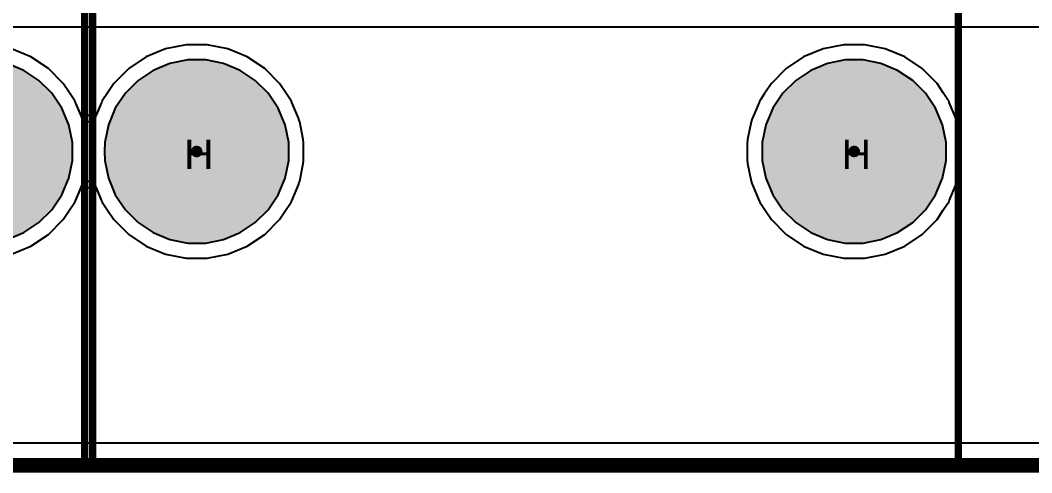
# Model space of a CAD drawing. Header units: inches. Extents: x -11 to 5379, y 0 to 5429.
# Drawn here: x 53.26 to 70.84, y -0.13 to 7.74 of the extents above; entities that cross this region are included whole.
import ezdxf

# ---------------------------------------------------------------- set-up
doc = ezdxf.new("R2010")
doc.units = ezdxf.units.IN
for name, color, linetype in [('Board Outline', 216, 'Continuous'), ('Bottom Layer', 5, 'Continuous'), ('Bottom Solder', 6, 'Continuous'), ('Drill Drawing', 1, 'Continuous'), ('GND', 16, 'Continuous'), ('Multi-Layer', 9, 'Continuous'), ('Pad Holes', 156, 'Continuous'), ('PWR', 76, 'Continuous'), ('Top Layer', 1, 'Continuous'), ('Top Overlay', 2, 'Continuous'), ('Top Solder', 216, 'Continuous')]:
    doc.layers.add(name, color=color, linetype=linetype)
doc.styles.add('Arial', font='', dxfattribs={"height": 0.2})
doc.styles.get('Arial').set_extended_font_data('Arial')

# ---------------------------------------------------------------- blocks, each defined once
blk = doc.blocks.new('X10ADIWK1DY1006_123')
at = {"layer": 'Pad Holes'}
h = blk.add_hatch(color=7, dxfattribs=at)
edge = h.paths.add_edge_path()
edge.add_arc((5.715, -2.92), 1.6, 0, 360)
at = {"layer": 'Multi-Layer'}
for p, q in [((6.47, -1.51), (6.18, -1.39)), ((6.732, -1.684), (6.47, -1.51)), ((6.955, -1.905), (6.732, -1.684)), ((7.13, -2.166), (6.955, -1.905)), ((7.251, -2.455), (7.13, -2.166)), ((7.314, -2.763), (7.251, -2.455)), ((7.315, -2.92), (7.314, -2.763)), ((7.314, -3.077), (7.315, -2.92)), ((7.315, -2.92), (7.315, -2.92)), ((7.251, -3.385), (7.314, -3.077)), ((7.13, -3.674), (7.251, -3.385)), ((6.955, -3.935), (7.13, -3.674)), ((6.732, -4.156), (6.955, -3.935)), ((6.47, -4.33), (6.732, -4.156)), ((6.18, -4.45), (6.47, -4.33))]:
    blk.add_line(p, q, dxfattribs=at)
at = {"layer": 'Top Overlay'}
for points in [[(7.525, -8.38, 0.127, 0.127, 0), (7.525, 3.64, 0.127, 0.127, 0)], [(-7.525, -8.38, 0.127, 0.127, 0), (7.525, -8.38, 0.127, 0.127, 0)]]:
    blk.add_lwpolyline(points, format="xyseb", dxfattribs=at)
blk.add_lwpolyline([(7.493, -8.38, 0.0635, 0.0635, 1), (7.557, -8.38, 0.0635, 0.0635, 1)], format="xyseb", close=True, dxfattribs=at)
blk.add_lwpolyline([(7.493, -8.38, 0.0635, 0.0635, 1), (7.557, -8.38, 0.0635, 0.0635, 1)], format="xyseb", close=True, dxfattribs=at)
blk = doc.blocks.new('X10ADIWK1DY1006_124')
at = {"layer": 'Bottom Solder'}
h = blk.add_hatch(color=6, dxfattribs=at)
edge = h.paths.add_edge_path()
edge.add_arc((-5.715, -2.92), 0.102, 0, 360)
h = blk.add_hatch(color=6, dxfattribs=at)
edge = h.paths.add_edge_path()
edge.add_arc((5.715, -2.92), 0.102, 0, 360)
at = {"layer": 'Pad Holes'}
h = blk.add_hatch(color=7, dxfattribs=at)
edge = h.paths.add_edge_path()
edge.add_arc((-5.715, -2.92), 1.6, 0, 360)
h = blk.add_hatch(color=7, dxfattribs=at)
edge = h.paths.add_edge_path()
edge.add_arc((5.715, -2.92), 1.6, 0, 360)
at = {"layer": 'Top Solder'}
h = blk.add_hatch(color=216, dxfattribs=at)
edge = h.paths.add_edge_path()
edge.add_arc((-5.715, -2.92), 0.102, 0, 360)
h = blk.add_hatch(color=216, dxfattribs=at)
edge = h.paths.add_edge_path()
edge.add_arc((5.715, -2.92), 0.102, 0, 360)
at = {"layer": 'Multi-Layer'}
for p, q in [((-6.18, -1.39), (-6.47, -1.51)), ((-5.872, -1.329), (-6.18, -1.39)), ((-5.558, -1.329), (-5.872, -1.329)), ((-5.25, -1.39), (-5.558, -1.329)), ((-4.96, -1.51), (-5.25, -1.39)), ((5.25, -1.39), (4.96, -1.51)), ((5.558, -1.329), (5.25, -1.39)), ((5.872, -1.329), (5.558, -1.329)), ((6.18, -1.39), (5.872, -1.329)), ((6.47, -1.51), (6.18, -1.39)), ((-6.47, -1.51), (-6.732, -1.684)), ((-4.698, -1.684), (-4.96, -1.51)), ((4.96, -1.51), (4.698, -1.684)), ((6.732, -1.684), (6.47, -1.51)), ((-6.732, -1.684), (-6.955, -1.905)), ((-4.475, -1.905), (-4.698, -1.684)), ((4.698, -1.684), (4.475, -1.905)), ((6.955, -1.905), (6.732, -1.684)), ((-6.955, -1.905), (-7.13, -2.166)), ((-4.3, -2.166), (-4.475, -1.905)), ((4.475, -1.905), (4.3, -2.166)), ((7.13, -2.166), (6.955, -1.905)), ((-7.13, -2.166), (-7.251, -2.455)), ((-4.179, -2.455), (-4.3, -2.166)), ((4.3, -2.166), (4.179, -2.455)), ((7.251, -2.455), (7.13, -2.166)), ((-7.251, -2.455), (-7.314, -2.763)), ((-4.116, -2.763), (-4.179, -2.455)), ((4.179, -2.455), (4.116, -2.763)), ((7.314, -2.763), (7.251, -2.455)), ((-7.314, -2.763), (-7.315, -2.92)), ((-4.115, -2.92), (-4.116, -2.763)), ((4.116, -2.763), (4.115, -2.92)), ((7.315, -2.92), (7.314, -2.763)), ((-7.315, -2.92), (-7.314, -3.077)), ((-4.116, -3.077), (-4.115, -2.92)), ((-4.115, -2.92), (-4.115, -2.92)), ((4.115, -2.92), (4.116, -3.077)), ((7.314, -3.077), (7.315, -2.92)), ((7.315, -2.92), (7.315, -2.92)), ((-7.314, -3.077), (-7.251, -3.385)), ((-4.179, -3.385), (-4.116, -3.077)), ((4.116, -3.077), (4.179, -3.385)), ((7.251, -3.385), (7.314, -3.077)), ((-7.251, -3.385), (-7.13, -3.674)), ((-4.3, -3.674), (-4.179, -3.385)), ((4.179, -3.385), (4.3, -3.674)), ((7.13, -3.674), (7.251, -3.385)), ((-7.13, -3.674), (-6.954, -3.935)), ((-4.475, -3.935), (-4.3, -3.674)), ((4.3, -3.674), (4.476, -3.935)), ((6.955, -3.935), (7.13, -3.674)), ((-6.954, -3.935), (-6.732, -4.156)), ((-4.698, -4.156), (-4.475, -3.935)), ((4.476, -3.935), (4.698, -4.156)), ((6.732, -4.156), (6.955, -3.935)), ((-6.732, -4.156), (-6.47, -4.33)), ((-4.96, -4.33), (-4.698, -4.156)), ((4.698, -4.156), (4.96, -4.33)), ((6.47, -4.33), (6.732, -4.156)), ((-6.47, -4.33), (-6.18, -4.45)), ((-5.25, -4.45), (-4.96, -4.33)), ((4.96, -4.33), (5.25, -4.45)), ((6.18, -4.45), (6.47, -4.33)), ((-6.18, -4.45), (-5.872, -4.511)), ((-5.872, -4.511), (-5.558, -4.511)), ((-5.558, -4.511), (-5.25, -4.45)), ((5.25, -4.45), (5.558, -4.511)), ((5.558, -4.511), (5.872, -4.511)), ((5.872, -4.511), (6.18, -4.45))]:
    blk.add_line(p, q, dxfattribs=at)
at = {"layer": 'Top Overlay'}
for points in [[(-7.525, -8.38, 0.127, 0.127, 0), (-7.525, 3.64, 0.127, 0.127, 0)], [(7.525, -8.38, 0.127, 0.127, 0), (7.525, 3.64, 0.127, 0.127, 0)], [(-7.525, -8.38, 0.127, 0.127, 0), (7.525, -8.38, 0.127, 0.127, 0)]]:
    blk.add_lwpolyline(points, format="xyseb", dxfattribs=at)
for points in [[(-7.557, -8.38, 0.0635, 0.0635, 1), (-7.493, -8.38, 0.0635, 0.0635, 1)], [(-7.557, -8.38, 0.0635, 0.0635, 1), (-7.493, -8.38, 0.0635, 0.0635, 1)], [(7.493, -8.38, 0.0635, 0.0635, 1), (7.557, -8.38, 0.0635, 0.0635, 1)], [(7.493, -8.38, 0.0635, 0.0635, 1), (7.557, -8.38, 0.0635, 0.0635, 1)]]:
    blk.add_lwpolyline(points, format="xyseb", close=True, dxfattribs=at)

msp = doc.modelspace()

# ---------------------------------------------------------------- linework, layer by layer
at = {"layer": 'Board Outline'}
msp.add_lwpolyline([(0, 0, 0.254, 0.254, 0), (344, 0, 0.254, 0.254, 0)], format="xyseb", dxfattribs=at)
at = {"layer": 'Bottom Layer'}
for p, q in [((53.445, 7.098), (53.107, 7.238)), ((55.785, 7.238), (55.447, 7.098)), ((56.143, 7.309), (55.785, 7.238)), ((56.508, 7.309), (56.143, 7.309)), ((56.866, 7.238), (56.508, 7.309)), ((57.204, 7.098), (56.866, 7.238)), ((67.215, 7.238), (66.877, 7.098)), ((67.573, 7.309), (67.215, 7.238)), ((67.938, 7.309), (67.573, 7.309)), ((68.296, 7.238), (67.938, 7.309)), ((68.634, 7.098), (68.296, 7.238)), ((53.748, 6.895), (53.445, 7.098)), ((55.447, 7.098), (55.144, 6.895)), ((57.508, 6.895), (57.204, 7.098)), ((66.877, 7.098), (66.574, 6.895)), ((68.938, 6.895), (68.634, 7.098)), ((54.007, 6.637), (53.748, 6.895)), ((55.144, 6.895), (54.886, 6.637)), ((57.766, 6.637), (57.508, 6.895)), ((66.574, 6.895), (66.316, 6.637)), ((69.196, 6.637), (68.938, 6.895)), ((54.116, 6.473), (54.007, 6.637)), ((54.886, 6.637), (54.769, 6.463)), ((57.875, 6.473), (57.766, 6.637)), ((66.316, 6.637), (66.199, 6.463)), ((69.305, 6.473), (69.196, 6.637)), ((54.196, 6.354), (54.116, 6.473)), ((54.197, 6.351), (54.196, 6.354)), ((54.209, 6.333), (54.197, 6.351)), ((54.218, 6.313), (54.209, 6.333)), ((54.683, 6.333), (54.674, 6.313)), ((54.695, 6.352), (54.683, 6.333)), ((54.696, 6.354), (54.695, 6.352)), ((54.769, 6.463), (54.696, 6.354)), ((57.955, 6.354), (57.875, 6.473)), ((57.956, 6.351), (57.955, 6.354)), ((57.969, 6.333), (57.956, 6.351)), ((57.977, 6.313), (57.969, 6.333)), ((66.113, 6.333), (66.104, 6.313)), ((66.125, 6.352), (66.113, 6.333)), ((66.126, 6.354), (66.125, 6.352)), ((66.199, 6.463), (66.126, 6.354)), ((69.385, 6.354), (69.305, 6.473)), ((69.386, 6.351), (69.385, 6.354)), ((69.399, 6.333), (69.386, 6.351)), ((69.407, 6.313), (69.399, 6.333)), ((54.22, 6.309), (54.218, 6.313)), ((54.342, 6.02), (54.22, 6.309)), ((54.672, 6.309), (54.551, 6.02)), ((54.674, 6.313), (54.672, 6.309)), ((57.979, 6.309), (57.977, 6.313)), ((58.101, 6.02), (57.979, 6.309)), ((66.102, 6.309), (65.981, 6.02)), ((66.104, 6.313), (66.102, 6.309)), ((69.409, 6.309), (69.407, 6.313)), ((69.531, 6.02), (69.409, 6.309)), ((54.344, 6.008), (54.342, 6.02)), ((54.349, 5.996), (54.344, 6.008)), ((54.352, 5.983), (54.349, 5.996)), ((54.357, 5.971), (54.352, 5.983)), ((54.54, 5.982), (54.536, 5.971)), ((54.543, 5.996), (54.54, 5.982)), ((54.548, 6.009), (54.543, 5.996)), ((54.551, 6.02), (54.548, 6.009)), ((58.103, 6.008), (58.101, 6.02)), ((58.108, 5.996), (58.103, 6.008)), ((58.111, 5.983), (58.108, 5.996)), ((58.116, 5.971), (58.111, 5.983)), ((65.97, 5.982), (65.966, 5.971)), ((65.973, 5.996), (65.97, 5.982)), ((65.978, 6.009), (65.973, 5.996)), ((65.981, 6.02), (65.978, 6.009)), ((69.533, 6.008), (69.531, 6.02)), ((69.538, 5.996), (69.533, 6.008)), ((69.541, 5.983), (69.538, 5.996)), ((69.546, 5.971), (69.541, 5.983)), ((54.536, 5.971), (54.357, 5.971)), ((58.179, 5.664), (58.116, 5.971)), ((65.966, 5.971), (65.903, 5.664)), ((69.609, 5.664), (69.546, 5.971)), ((58.179, 5.643), (58.179, 5.664)), ((58.18, 5.637), (58.179, 5.643)), ((58.18, 5.633), (58.18, 5.637)), ((58.184, 5.613), (58.18, 5.633)), ((65.902, 5.633), (65.898, 5.613)), ((65.903, 5.643), (65.902, 5.637)), ((65.902, 5.637), (65.902, 5.633)), ((65.903, 5.664), (65.903, 5.643)), ((69.609, 5.643), (69.609, 5.664)), ((69.61, 5.637), (69.609, 5.643)), ((69.61, 5.633), (69.61, 5.637)), ((69.614, 5.613), (69.61, 5.633)), ((58.185, 5.456), (58.184, 5.613)), ((58.184, 5.296), (58.185, 5.453)), ((58.185, 5.455), (58.185, 5.456)), ((58.185, 5.456), (58.185, 5.456)), ((58.185, 5.454), (58.185, 5.455)), ((58.185, 5.453), (58.185, 5.454)), ((65.898, 5.613), (65.897, 5.456)), ((65.897, 5.456), (65.897, 5.455)), ((65.897, 5.455), (65.897, 5.453)), ((65.897, 5.453), (65.898, 5.296)), ((69.615, 5.456), (69.614, 5.613)), ((69.614, 5.296), (69.615, 5.453)), ((69.615, 5.455), (69.615, 5.456)), ((69.615, 5.456), (69.615, 5.456)), ((69.615, 5.454), (69.615, 5.455)), ((69.615, 5.453), (69.615, 5.454)), ((58.18, 5.276), (58.184, 5.296)), ((58.18, 5.272), (58.18, 5.276)), ((65.898, 5.296), (65.902, 5.277)), ((65.902, 5.277), (65.902, 5.272)), ((69.61, 5.276), (69.614, 5.296)), ((69.61, 5.272), (69.61, 5.276)), ((58.116, 4.938), (58.179, 5.246)), ((58.179, 5.267), (58.18, 5.272)), ((58.179, 5.246), (58.179, 5.267)), ((65.902, 5.272), (65.903, 5.267)), ((65.903, 5.267), (65.903, 5.246)), ((65.903, 5.246), (65.966, 4.938)), ((69.546, 4.938), (69.609, 5.246)), ((69.609, 5.267), (69.61, 5.272)), ((69.609, 5.246), (69.609, 5.267)), ((54.349, 4.914), (54.352, 4.927)), ((54.352, 4.927), (54.357, 4.938)), ((54.357, 4.938), (54.536, 4.938)), ((54.536, 4.938), (54.54, 4.927)), ((54.54, 4.927), (54.543, 4.914)), ((58.108, 4.914), (58.111, 4.927)), ((58.111, 4.927), (58.116, 4.938)), ((65.966, 4.938), (65.97, 4.927)), ((65.97, 4.927), (65.973, 4.914)), ((69.538, 4.914), (69.541, 4.927)), ((69.541, 4.927), (69.546, 4.938)), ((54.22, 4.6), (54.342, 4.89)), ((54.342, 4.89), (54.344, 4.901)), ((54.344, 4.901), (54.349, 4.914)), ((54.543, 4.914), (54.548, 4.901)), ((54.548, 4.901), (54.551, 4.89)), ((54.551, 4.89), (54.672, 4.6)), ((57.979, 4.6), (58.101, 4.89)), ((58.101, 4.89), (58.103, 4.901)), ((58.103, 4.901), (58.108, 4.914)), ((65.973, 4.914), (65.978, 4.901)), ((65.978, 4.901), (65.981, 4.89)), ((65.981, 4.89), (66.102, 4.6)), ((69.409, 4.6), (69.531, 4.89)), ((69.531, 4.89), (69.533, 4.901)), ((69.533, 4.901), (69.538, 4.914)), ((54.197, 4.558), (54.209, 4.577)), ((54.209, 4.577), (54.218, 4.597)), ((54.218, 4.597), (54.22, 4.6)), ((54.672, 4.6), (54.674, 4.597)), ((54.674, 4.597), (54.683, 4.577)), ((54.683, 4.577), (54.695, 4.558)), ((57.957, 4.558), (57.969, 4.577)), ((57.969, 4.577), (57.977, 4.597)), ((57.977, 4.597), (57.979, 4.6)), ((66.102, 4.6), (66.104, 4.597)), ((66.104, 4.597), (66.113, 4.577)), ((66.113, 4.577), (66.125, 4.558)), ((69.387, 4.558), (69.399, 4.577)), ((69.399, 4.577), (69.407, 4.597)), ((69.407, 4.597), (69.409, 4.6)), ((54.007, 4.273), (54.11, 4.427)), ((54.11, 4.427), (54.196, 4.556)), ((54.196, 4.556), (54.197, 4.558)), ((54.695, 4.558), (54.696, 4.556)), ((54.696, 4.556), (54.777, 4.436)), ((54.777, 4.436), (54.886, 4.273)), ((57.766, 4.273), (57.869, 4.427)), ((57.869, 4.427), (57.955, 4.556)), ((57.955, 4.556), (57.957, 4.558)), ((66.125, 4.558), (66.126, 4.556)), ((66.126, 4.556), (66.207, 4.436)), ((66.207, 4.436), (66.316, 4.273)), ((69.196, 4.273), (69.299, 4.427)), ((69.299, 4.427), (69.385, 4.556)), ((69.385, 4.556), (69.387, 4.558)), ((53.748, 4.015), (54.007, 4.273)), ((54.886, 4.273), (55.144, 4.015)), ((57.508, 4.015), (57.766, 4.273)), ((66.316, 4.273), (66.574, 4.015)), ((68.938, 4.015), (69.196, 4.273)), ((53.445, 3.812), (53.748, 4.015)), ((55.144, 4.015), (55.447, 3.812)), ((57.204, 3.812), (57.508, 4.015)), ((66.574, 4.015), (66.877, 3.812)), ((68.634, 3.812), (68.938, 4.015)), ((53.107, 3.672), (53.445, 3.812)), ((55.447, 3.812), (55.785, 3.672)), ((56.866, 3.672), (57.204, 3.812)), ((66.877, 3.812), (67.215, 3.672)), ((68.296, 3.672), (68.634, 3.812)), ((55.785, 3.672), (56.143, 3.601)), ((56.143, 3.601), (56.508, 3.601)), ((56.508, 3.601), (56.866, 3.672)), ((67.215, 3.672), (67.573, 3.601)), ((67.573, 3.601), (67.938, 3.601)), ((67.938, 3.601), (68.296, 3.672)), ((185.233, 0.388), (9.671, 0.388))]:
    msp.add_line(p, q, dxfattribs=at)
at = {"layer": 'GND'}
for p, q in [((10.349, 7.62), (173.939, 7.62)), ((53.445, 7.098), (53.107, 7.238)), ((55.785, 7.238), (55.447, 7.098)), ((56.143, 7.309), (55.785, 7.238)), ((56.508, 7.309), (56.143, 7.309)), ((56.866, 7.238), (56.508, 7.309)), ((57.204, 7.098), (56.866, 7.238)), ((67.215, 7.238), (66.877, 7.098)), ((67.573, 7.309), (67.215, 7.238)), ((67.938, 7.309), (67.573, 7.309)), ((68.296, 7.238), (67.938, 7.309)), ((68.634, 7.098), (68.296, 7.238)), ((53.748, 6.895), (53.445, 7.098)), ((55.447, 7.098), (55.144, 6.895)), ((57.508, 6.895), (57.204, 7.098)), ((66.877, 7.098), (66.574, 6.895)), ((68.938, 6.895), (68.634, 7.098)), ((54.007, 6.637), (53.748, 6.895)), ((55.144, 6.895), (54.886, 6.637)), ((57.766, 6.637), (57.508, 6.895)), ((66.574, 6.895), (66.316, 6.637)), ((69.196, 6.637), (68.938, 6.895)), ((54.116, 6.473), (54.007, 6.637)), ((54.886, 6.637), (54.769, 6.463)), ((57.875, 6.473), (57.766, 6.637)), ((66.316, 6.637), (66.199, 6.463)), ((69.305, 6.473), (69.196, 6.637)), ((54.196, 6.354), (54.116, 6.473)), ((54.197, 6.351), (54.196, 6.354)), ((54.209, 6.333), (54.197, 6.351)), ((54.218, 6.313), (54.209, 6.333)), ((54.683, 6.333), (54.674, 6.313)), ((54.695, 6.352), (54.683, 6.333)), ((54.696, 6.354), (54.695, 6.352)), ((54.769, 6.463), (54.696, 6.354)), ((57.955, 6.354), (57.875, 6.473)), ((57.956, 6.351), (57.955, 6.354)), ((57.969, 6.333), (57.956, 6.351)), ((57.977, 6.313), (57.969, 6.333)), ((66.113, 6.333), (66.104, 6.313)), ((66.125, 6.352), (66.113, 6.333)), ((66.126, 6.354), (66.125, 6.352)), ((66.199, 6.463), (66.126, 6.354)), ((69.385, 6.354), (69.305, 6.473)), ((69.386, 6.351), (69.385, 6.354)), ((69.399, 6.333), (69.386, 6.351)), ((69.407, 6.313), (69.399, 6.333)), ((54.22, 6.309), (54.218, 6.313)), ((54.31, 6.096), (54.22, 6.309)), ((54.672, 6.309), (54.583, 6.096)), ((54.674, 6.313), (54.672, 6.309)), ((57.979, 6.309), (57.977, 6.313)), ((58.101, 6.02), (57.979, 6.309)), ((66.102, 6.309), (65.981, 6.02)), ((66.104, 6.313), (66.102, 6.309)), ((69.409, 6.309), (69.407, 6.313)), ((69.531, 6.02), (69.409, 6.309)), ((54.352, 6.08), (54.31, 6.096)), ((54.54, 6.08), (54.352, 6.08)), ((54.583, 6.096), (54.54, 6.08)), ((58.103, 6.008), (58.101, 6.02)), ((58.108, 5.996), (58.103, 6.008)), ((58.111, 5.983), (58.108, 5.996)), ((58.116, 5.971), (58.111, 5.983)), ((65.97, 5.982), (65.966, 5.971)), ((65.973, 5.996), (65.97, 5.982)), ((65.978, 6.009), (65.973, 5.996)), ((65.981, 6.02), (65.978, 6.009)), ((69.533, 6.008), (69.531, 6.02)), ((69.538, 5.996), (69.533, 6.008)), ((69.541, 5.983), (69.538, 5.996)), ((69.546, 5.971), (69.541, 5.983)), ((58.179, 5.664), (58.116, 5.971)), ((65.966, 5.971), (65.903, 5.664)), ((69.609, 5.664), (69.546, 5.971)), ((58.179, 5.643), (58.179, 5.664)), ((58.18, 5.637), (58.179, 5.643)), ((58.18, 5.633), (58.18, 5.637)), ((58.184, 5.613), (58.18, 5.633)), ((65.902, 5.633), (65.898, 5.613)), ((65.903, 5.643), (65.902, 5.637)), ((65.902, 5.637), (65.902, 5.633)), ((65.903, 5.664), (65.903, 5.643)), ((69.609, 5.643), (69.609, 5.664)), ((69.61, 5.637), (69.609, 5.643)), ((69.61, 5.633), (69.61, 5.637)), ((69.614, 5.613), (69.61, 5.633)), ((58.185, 5.456), (58.184, 5.613)), ((58.184, 5.296), (58.185, 5.453)), ((58.185, 5.455), (58.185, 5.456)), ((58.185, 5.456), (58.185, 5.456)), ((58.185, 5.454), (58.185, 5.455)), ((58.185, 5.453), (58.185, 5.454)), ((65.898, 5.613), (65.897, 5.456)), ((65.897, 5.456), (65.897, 5.455)), ((65.897, 5.455), (65.897, 5.453)), ((65.897, 5.453), (65.898, 5.296)), ((69.615, 5.456), (69.614, 5.613)), ((69.614, 5.296), (69.615, 5.453)), ((69.615, 5.455), (69.615, 5.456)), ((69.615, 5.456), (69.615, 5.456)), ((69.615, 5.454), (69.615, 5.455)), ((69.615, 5.453), (69.615, 5.454)), ((58.18, 5.276), (58.184, 5.296)), ((58.18, 5.272), (58.18, 5.276)), ((65.898, 5.296), (65.902, 5.277)), ((65.902, 5.277), (65.902, 5.272)), ((69.61, 5.276), (69.614, 5.296)), ((69.61, 5.272), (69.61, 5.276)), ((58.116, 4.938), (58.179, 5.246)), ((58.179, 5.267), (58.18, 5.272)), ((58.179, 5.246), (58.179, 5.267)), ((65.902, 5.272), (65.903, 5.267)), ((65.903, 5.267), (65.903, 5.246)), ((65.903, 5.246), (65.966, 4.938)), ((69.546, 4.938), (69.609, 5.246)), ((69.609, 5.267), (69.61, 5.272)), ((69.609, 5.246), (69.609, 5.267)), ((58.108, 4.914), (58.111, 4.927)), ((58.111, 4.927), (58.116, 4.938)), ((65.966, 4.938), (65.97, 4.927)), ((65.97, 4.927), (65.973, 4.914)), ((69.538, 4.914), (69.541, 4.927)), ((69.541, 4.927), (69.546, 4.938)), ((54.22, 4.6), (54.31, 4.814)), ((54.31, 4.814), (54.352, 4.829)), ((54.352, 4.829), (54.54, 4.829)), ((54.54, 4.829), (54.583, 4.814)), ((54.583, 4.814), (54.672, 4.6)), ((57.979, 4.6), (58.101, 4.89)), ((58.101, 4.89), (58.103, 4.901)), ((58.103, 4.901), (58.108, 4.914)), ((65.973, 4.914), (65.978, 4.901)), ((65.978, 4.901), (65.981, 4.89)), ((65.981, 4.89), (66.102, 4.6)), ((69.409, 4.6), (69.531, 4.89)), ((69.531, 4.89), (69.533, 4.901)), ((69.533, 4.901), (69.538, 4.914)), ((54.197, 4.558), (54.209, 4.577)), ((54.209, 4.577), (54.218, 4.597)), ((54.218, 4.597), (54.22, 4.6)), ((54.672, 4.6), (54.674, 4.597)), ((54.674, 4.597), (54.683, 4.577)), ((54.683, 4.577), (54.695, 4.558)), ((57.957, 4.558), (57.969, 4.577)), ((57.969, 4.577), (57.977, 4.597)), ((57.977, 4.597), (57.979, 4.6)), ((66.102, 4.6), (66.104, 4.597)), ((66.104, 4.597), (66.113, 4.577)), ((66.113, 4.577), (66.125, 4.558)), ((69.387, 4.558), (69.399, 4.577)), ((69.399, 4.577), (69.407, 4.597)), ((69.407, 4.597), (69.409, 4.6)), ((54.007, 4.273), (54.11, 4.427)), ((54.11, 4.427), (54.196, 4.556)), ((54.196, 4.556), (54.197, 4.558)), ((54.695, 4.558), (54.696, 4.556)), ((54.696, 4.556), (54.777, 4.436)), ((54.777, 4.436), (54.886, 4.273)), ((57.766, 4.273), (57.869, 4.427)), ((57.869, 4.427), (57.955, 4.556)), ((57.955, 4.556), (57.957, 4.558)), ((66.125, 4.558), (66.126, 4.556)), ((66.126, 4.556), (66.207, 4.436)), ((66.207, 4.436), (66.316, 4.273)), ((69.196, 4.273), (69.299, 4.427)), ((69.299, 4.427), (69.385, 4.556)), ((69.385, 4.556), (69.387, 4.558)), ((53.748, 4.015), (54.007, 4.273)), ((54.886, 4.273), (55.144, 4.015)), ((57.508, 4.015), (57.766, 4.273)), ((66.316, 4.273), (66.574, 4.015)), ((68.938, 4.015), (69.196, 4.273)), ((53.445, 3.812), (53.748, 4.015)), ((55.144, 4.015), (55.447, 3.812)), ((57.204, 3.812), (57.508, 4.015)), ((66.574, 4.015), (66.877, 3.812)), ((68.634, 3.812), (68.938, 4.015)), ((53.107, 3.672), (53.445, 3.812)), ((55.447, 3.812), (55.785, 3.672)), ((56.866, 3.672), (57.204, 3.812)), ((66.877, 3.812), (67.215, 3.672)), ((68.296, 3.672), (68.634, 3.812)), ((55.785, 3.672), (56.143, 3.601)), ((56.143, 3.601), (56.508, 3.601)), ((56.508, 3.601), (56.866, 3.672)), ((67.215, 3.672), (67.573, 3.601)), ((67.573, 3.601), (67.938, 3.601)), ((67.938, 3.601), (68.296, 3.672)), ((343.612, 0.388), (0.388, 0.388))]:
    msp.add_line(p, q, dxfattribs=at)
at = {"layer": 'PWR'}
for p, q in [((53.445, 7.098), (53.107, 7.238)), ((55.785, 7.238), (55.447, 7.098)), ((56.143, 7.309), (55.785, 7.238)), ((56.508, 7.309), (56.143, 7.309)), ((56.866, 7.238), (56.508, 7.309)), ((57.204, 7.098), (56.866, 7.238)), ((67.215, 7.238), (66.877, 7.098)), ((67.573, 7.309), (67.215, 7.238)), ((67.938, 7.309), (67.573, 7.309)), ((68.296, 7.238), (67.938, 7.309)), ((68.634, 7.098), (68.296, 7.238)), ((53.748, 6.895), (53.445, 7.098)), ((55.447, 7.098), (55.144, 6.895)), ((57.508, 6.895), (57.204, 7.098)), ((66.877, 7.098), (66.574, 6.895)), ((68.938, 6.895), (68.634, 7.098)), ((54.007, 6.637), (53.748, 6.895)), ((55.144, 6.895), (54.886, 6.637)), ((57.766, 6.637), (57.508, 6.895)), ((66.574, 6.895), (66.316, 6.637)), ((69.196, 6.637), (68.938, 6.895)), ((54.116, 6.473), (54.007, 6.637)), ((54.886, 6.637), (54.769, 6.463)), ((57.875, 6.473), (57.766, 6.637)), ((66.316, 6.637), (66.199, 6.463)), ((69.305, 6.473), (69.196, 6.637)), ((54.196, 6.354), (54.116, 6.473)), ((54.197, 6.351), (54.196, 6.354)), ((54.209, 6.333), (54.197, 6.351)), ((54.218, 6.313), (54.209, 6.333)), ((54.683, 6.333), (54.674, 6.313)), ((54.695, 6.352), (54.683, 6.333)), ((54.696, 6.354), (54.695, 6.352)), ((54.769, 6.463), (54.696, 6.354)), ((57.955, 6.354), (57.875, 6.473)), ((57.956, 6.351), (57.955, 6.354)), ((57.969, 6.333), (57.956, 6.351)), ((57.977, 6.313), (57.969, 6.333)), ((66.113, 6.333), (66.104, 6.313)), ((66.125, 6.352), (66.113, 6.333)), ((66.126, 6.354), (66.125, 6.352)), ((66.199, 6.463), (66.126, 6.354)), ((69.385, 6.354), (69.305, 6.473)), ((69.386, 6.351), (69.385, 6.354)), ((69.399, 6.333), (69.386, 6.351)), ((69.407, 6.313), (69.399, 6.333)), ((54.22, 6.309), (54.218, 6.313)), ((54.31, 6.096), (54.22, 6.309)), ((54.672, 6.309), (54.583, 6.096)), ((54.674, 6.313), (54.672, 6.309)), ((57.979, 6.309), (57.977, 6.313)), ((58.101, 6.02), (57.979, 6.309)), ((66.102, 6.309), (65.981, 6.02)), ((66.104, 6.313), (66.102, 6.309)), ((69.409, 6.309), (69.407, 6.313)), ((69.531, 6.02), (69.409, 6.309)), ((54.352, 6.08), (54.31, 6.096)), ((54.54, 6.08), (54.352, 6.08)), ((54.583, 6.096), (54.54, 6.08)), ((58.103, 6.008), (58.101, 6.02)), ((58.108, 5.996), (58.103, 6.008)), ((58.111, 5.983), (58.108, 5.996)), ((58.116, 5.971), (58.111, 5.983)), ((65.97, 5.982), (65.966, 5.971)), ((65.973, 5.996), (65.97, 5.982)), ((65.978, 6.009), (65.973, 5.996)), ((65.981, 6.02), (65.978, 6.009)), ((69.533, 6.008), (69.531, 6.02)), ((69.538, 5.996), (69.533, 6.008)), ((69.541, 5.983), (69.538, 5.996)), ((69.546, 5.971), (69.541, 5.983)), ((58.179, 5.664), (58.116, 5.971)), ((65.966, 5.971), (65.903, 5.664)), ((69.609, 5.664), (69.546, 5.971)), ((58.179, 5.643), (58.179, 5.664)), ((58.18, 5.637), (58.179, 5.643)), ((58.18, 5.633), (58.18, 5.637)), ((58.184, 5.613), (58.18, 5.633)), ((65.902, 5.633), (65.898, 5.613)), ((65.903, 5.643), (65.902, 5.637)), ((65.902, 5.637), (65.902, 5.633)), ((65.903, 5.664), (65.903, 5.643)), ((69.609, 5.643), (69.609, 5.664)), ((69.61, 5.637), (69.609, 5.643)), ((69.61, 5.633), (69.61, 5.637)), ((69.614, 5.613), (69.61, 5.633)), ((58.185, 5.456), (58.184, 5.613)), ((58.184, 5.296), (58.185, 5.453)), ((58.185, 5.455), (58.185, 5.456)), ((58.185, 5.456), (58.185, 5.456)), ((58.185, 5.454), (58.185, 5.455)), ((58.185, 5.453), (58.185, 5.454)), ((65.898, 5.613), (65.897, 5.456)), ((65.897, 5.456), (65.897, 5.455)), ((65.897, 5.455), (65.897, 5.453)), ((65.897, 5.453), (65.898, 5.296)), ((69.615, 5.456), (69.614, 5.613)), ((69.614, 5.296), (69.615, 5.453)), ((69.615, 5.455), (69.615, 5.456)), ((69.615, 5.456), (69.615, 5.456)), ((69.615, 5.454), (69.615, 5.455)), ((69.615, 5.453), (69.615, 5.454)), ((58.18, 5.276), (58.184, 5.296)), ((58.18, 5.272), (58.18, 5.276)), ((65.898, 5.296), (65.902, 5.277)), ((65.902, 5.277), (65.902, 5.272)), ((69.61, 5.276), (69.614, 5.296)), ((69.61, 5.272), (69.61, 5.276)), ((58.116, 4.938), (58.179, 5.246)), ((58.179, 5.267), (58.18, 5.272)), ((58.179, 5.246), (58.179, 5.267)), ((65.902, 5.272), (65.903, 5.267)), ((65.903, 5.267), (65.903, 5.246)), ((65.903, 5.246), (65.966, 4.938)), ((69.546, 4.938), (69.609, 5.246)), ((69.609, 5.267), (69.61, 5.272)), ((69.609, 5.246), (69.609, 5.267)), ((58.108, 4.914), (58.111, 4.927)), ((58.111, 4.927), (58.116, 4.938)), ((65.966, 4.938), (65.97, 4.927)), ((65.97, 4.927), (65.973, 4.914)), ((69.538, 4.914), (69.541, 4.927)), ((69.541, 4.927), (69.546, 4.938)), ((54.22, 4.6), (54.31, 4.814)), ((54.31, 4.814), (54.352, 4.829)), ((54.352, 4.829), (54.54, 4.829)), ((54.54, 4.829), (54.583, 4.814)), ((54.583, 4.814), (54.672, 4.6)), ((57.979, 4.6), (58.101, 4.89)), ((58.101, 4.89), (58.103, 4.901)), ((58.103, 4.901), (58.108, 4.914)), ((65.973, 4.914), (65.978, 4.901)), ((65.978, 4.901), (65.981, 4.89)), ((65.981, 4.89), (66.102, 4.6)), ((69.409, 4.6), (69.531, 4.89)), ((69.531, 4.89), (69.533, 4.901)), ((69.533, 4.901), (69.538, 4.914)), ((54.197, 4.558), (54.209, 4.577)), ((54.209, 4.577), (54.218, 4.597)), ((54.218, 4.597), (54.22, 4.6)), ((54.672, 4.6), (54.674, 4.597)), ((54.674, 4.597), (54.683, 4.577)), ((54.683, 4.577), (54.695, 4.558)), ((57.957, 4.558), (57.969, 4.577)), ((57.969, 4.577), (57.977, 4.597)), ((57.977, 4.597), (57.979, 4.6)), ((66.102, 4.6), (66.104, 4.597)), ((66.104, 4.597), (66.113, 4.577)), ((66.113, 4.577), (66.125, 4.558)), ((69.387, 4.558), (69.399, 4.577)), ((69.399, 4.577), (69.407, 4.597)), ((69.407, 4.597), (69.409, 4.6)), ((54.007, 4.273), (54.11, 4.427)), ((54.11, 4.427), (54.196, 4.556)), ((54.196, 4.556), (54.197, 4.558)), ((54.695, 4.558), (54.696, 4.556)), ((54.696, 4.556), (54.777, 4.436)), ((54.777, 4.436), (54.886, 4.273)), ((57.766, 4.273), (57.869, 4.427)), ((57.869, 4.427), (57.955, 4.556)), ((57.955, 4.556), (57.957, 4.558)), ((66.125, 4.558), (66.126, 4.556)), ((66.126, 4.556), (66.207, 4.436)), ((66.207, 4.436), (66.316, 4.273)), ((69.196, 4.273), (69.299, 4.427)), ((69.299, 4.427), (69.385, 4.556)), ((69.385, 4.556), (69.387, 4.558)), ((53.748, 4.015), (54.007, 4.273)), ((54.886, 4.273), (55.144, 4.015)), ((57.508, 4.015), (57.766, 4.273)), ((66.316, 4.273), (66.574, 4.015)), ((68.938, 4.015), (69.196, 4.273)), ((53.445, 3.812), (53.748, 4.015)), ((55.144, 4.015), (55.447, 3.812)), ((57.204, 3.812), (57.508, 4.015)), ((66.574, 4.015), (66.877, 3.812)), ((68.634, 3.812), (68.938, 4.015)), ((53.107, 3.672), (53.445, 3.812)), ((55.447, 3.812), (55.785, 3.672)), ((56.866, 3.672), (57.204, 3.812)), ((66.877, 3.812), (67.215, 3.672)), ((68.296, 3.672), (68.634, 3.812)), ((55.785, 3.672), (56.143, 3.601)), ((56.143, 3.601), (56.508, 3.601)), ((56.508, 3.601), (56.866, 3.672)), ((67.215, 3.672), (67.573, 3.601)), ((67.573, 3.601), (67.938, 3.601)), ((67.938, 3.601), (68.296, 3.672)), ((243.045, 0.388), (0.388, 0.388))]:
    msp.add_line(p, q, dxfattribs=at)
at = {"layer": 'Top Layer'}
for p, q in [((53.445, 7.098), (53.107, 7.238)), ((55.785, 7.238), (55.447, 7.098)), ((56.143, 7.309), (55.785, 7.238)), ((56.508, 7.309), (56.143, 7.309)), ((56.866, 7.238), (56.508, 7.309)), ((57.204, 7.098), (56.866, 7.238)), ((67.215, 7.238), (66.877, 7.098)), ((67.573, 7.309), (67.215, 7.238)), ((67.938, 7.309), (67.573, 7.309)), ((68.296, 7.238), (67.938, 7.309)), ((68.634, 7.098), (68.296, 7.238)), ((53.748, 6.895), (53.445, 7.098)), ((55.447, 7.098), (55.144, 6.895)), ((57.508, 6.895), (57.204, 7.098)), ((66.877, 7.098), (66.574, 6.895)), ((68.938, 6.895), (68.634, 7.098)), ((54.007, 6.637), (53.748, 6.895)), ((55.144, 6.895), (54.886, 6.637)), ((57.766, 6.637), (57.508, 6.895)), ((66.574, 6.895), (66.316, 6.637)), ((69.196, 6.637), (68.938, 6.895)), ((54.116, 6.473), (54.007, 6.637)), ((54.886, 6.637), (54.769, 6.463)), ((57.875, 6.473), (57.766, 6.637)), ((66.316, 6.637), (66.199, 6.463)), ((69.305, 6.473), (69.196, 6.637)), ((54.196, 6.354), (54.116, 6.473)), ((54.197, 6.351), (54.196, 6.354)), ((54.209, 6.333), (54.197, 6.351)), ((54.218, 6.313), (54.209, 6.333)), ((54.683, 6.333), (54.674, 6.313)), ((54.695, 6.352), (54.683, 6.333)), ((54.696, 6.354), (54.695, 6.352)), ((54.769, 6.463), (54.696, 6.354)), ((57.955, 6.354), (57.875, 6.473)), ((57.956, 6.351), (57.955, 6.354)), ((57.969, 6.333), (57.956, 6.351)), ((57.977, 6.313), (57.969, 6.333)), ((66.113, 6.333), (66.104, 6.313)), ((66.125, 6.352), (66.113, 6.333)), ((66.126, 6.354), (66.125, 6.352)), ((66.199, 6.463), (66.126, 6.354)), ((69.385, 6.354), (69.305, 6.473)), ((69.386, 6.351), (69.385, 6.354)), ((69.399, 6.333), (69.386, 6.351)), ((69.407, 6.313), (69.399, 6.333)), ((54.22, 6.309), (54.218, 6.313)), ((54.342, 6.02), (54.22, 6.309)), ((54.672, 6.309), (54.551, 6.02)), ((54.674, 6.313), (54.672, 6.309)), ((57.979, 6.309), (57.977, 6.313)), ((58.101, 6.02), (57.979, 6.309)), ((66.102, 6.309), (65.981, 6.02)), ((66.104, 6.313), (66.102, 6.309)), ((69.409, 6.309), (69.407, 6.313)), ((69.531, 6.02), (69.409, 6.309)), ((54.344, 6.008), (54.342, 6.02)), ((54.349, 5.996), (54.344, 6.008)), ((54.352, 5.983), (54.349, 5.996)), ((54.357, 5.971), (54.352, 5.983)), ((54.54, 5.982), (54.536, 5.971)), ((54.543, 5.996), (54.54, 5.982)), ((54.548, 6.009), (54.543, 5.996)), ((54.551, 6.02), (54.548, 6.009)), ((58.103, 6.008), (58.101, 6.02)), ((58.108, 5.996), (58.103, 6.008)), ((58.111, 5.983), (58.108, 5.996)), ((58.116, 5.971), (58.111, 5.983)), ((65.97, 5.982), (65.966, 5.971)), ((65.973, 5.996), (65.97, 5.982)), ((65.978, 6.009), (65.973, 5.996)), ((65.981, 6.02), (65.978, 6.009)), ((69.533, 6.008), (69.531, 6.02)), ((69.538, 5.996), (69.533, 6.008)), ((69.541, 5.983), (69.538, 5.996)), ((69.546, 5.971), (69.541, 5.983)), ((54.536, 5.971), (54.357, 5.971)), ((58.179, 5.664), (58.116, 5.971)), ((65.966, 5.971), (65.903, 5.664)), ((69.609, 5.664), (69.546, 5.971)), ((58.179, 5.643), (58.179, 5.664)), ((58.18, 5.637), (58.179, 5.643)), ((58.18, 5.633), (58.18, 5.637)), ((58.184, 5.613), (58.18, 5.633)), ((65.902, 5.633), (65.898, 5.613)), ((65.903, 5.643), (65.902, 5.637)), ((65.902, 5.637), (65.902, 5.633)), ((65.903, 5.664), (65.903, 5.643)), ((69.609, 5.643), (69.609, 5.664)), ((69.61, 5.637), (69.609, 5.643)), ((69.61, 5.633), (69.61, 5.637)), ((69.614, 5.613), (69.61, 5.633)), ((58.185, 5.456), (58.184, 5.613)), ((58.184, 5.296), (58.185, 5.453)), ((58.185, 5.455), (58.185, 5.456)), ((58.185, 5.456), (58.185, 5.456)), ((58.185, 5.454), (58.185, 5.455)), ((58.185, 5.453), (58.185, 5.454)), ((65.898, 5.613), (65.897, 5.456)), ((65.897, 5.456), (65.897, 5.455)), ((65.897, 5.455), (65.897, 5.453)), ((65.897, 5.453), (65.898, 5.296)), ((69.615, 5.456), (69.614, 5.613)), ((69.614, 5.296), (69.615, 5.453)), ((69.615, 5.455), (69.615, 5.456)), ((69.615, 5.456), (69.615, 5.456)), ((69.615, 5.454), (69.615, 5.455)), ((69.615, 5.453), (69.615, 5.454)), ((58.18, 5.276), (58.184, 5.296)), ((58.18, 5.272), (58.18, 5.276)), ((65.898, 5.296), (65.902, 5.277)), ((65.902, 5.277), (65.902, 5.272)), ((69.61, 5.276), (69.614, 5.296)), ((69.61, 5.272), (69.61, 5.276)), ((58.116, 4.938), (58.179, 5.246)), ((58.179, 5.267), (58.18, 5.272)), ((58.179, 5.246), (58.179, 5.267)), ((65.902, 5.272), (65.903, 5.267)), ((65.903, 5.267), (65.903, 5.246)), ((65.903, 5.246), (65.966, 4.938)), ((69.546, 4.938), (69.609, 5.246)), ((69.609, 5.267), (69.61, 5.272)), ((69.609, 5.246), (69.609, 5.267)), ((54.349, 4.914), (54.352, 4.927)), ((54.352, 4.927), (54.357, 4.938)), ((54.357, 4.938), (54.536, 4.938)), ((54.536, 4.938), (54.54, 4.927)), ((54.54, 4.927), (54.543, 4.914)), ((58.108, 4.914), (58.111, 4.927)), ((58.111, 4.927), (58.116, 4.938)), ((65.966, 4.938), (65.97, 4.927)), ((65.97, 4.927), (65.973, 4.914)), ((69.538, 4.914), (69.541, 4.927)), ((69.541, 4.927), (69.546, 4.938)), ((54.22, 4.6), (54.342, 4.89)), ((54.342, 4.89), (54.344, 4.901)), ((54.344, 4.901), (54.349, 4.914)), ((54.543, 4.914), (54.548, 4.901)), ((54.548, 4.901), (54.551, 4.89)), ((54.551, 4.89), (54.672, 4.6)), ((57.979, 4.6), (58.101, 4.89)), ((58.101, 4.89), (58.103, 4.901)), ((58.103, 4.901), (58.108, 4.914)), ((65.973, 4.914), (65.978, 4.901)), ((65.978, 4.901), (65.981, 4.89)), ((65.981, 4.89), (66.102, 4.6)), ((69.409, 4.6), (69.531, 4.89)), ((69.531, 4.89), (69.533, 4.901)), ((69.533, 4.901), (69.538, 4.914)), ((54.197, 4.558), (54.209, 4.577)), ((54.209, 4.577), (54.218, 4.597)), ((54.218, 4.597), (54.22, 4.6)), ((54.672, 4.6), (54.674, 4.597)), ((54.674, 4.597), (54.683, 4.577)), ((54.683, 4.577), (54.695, 4.558)), ((57.957, 4.558), (57.969, 4.577)), ((57.969, 4.577), (57.977, 4.597)), ((57.977, 4.597), (57.979, 4.6)), ((66.102, 4.6), (66.104, 4.597)), ((66.104, 4.597), (66.113, 4.577)), ((66.113, 4.577), (66.125, 4.558)), ((69.387, 4.558), (69.399, 4.577)), ((69.399, 4.577), (69.407, 4.597)), ((69.407, 4.597), (69.409, 4.6)), ((54.007, 4.273), (54.11, 4.427)), ((54.11, 4.427), (54.196, 4.556)), ((54.196, 4.556), (54.197, 4.558)), ((54.695, 4.558), (54.696, 4.556)), ((54.696, 4.556), (54.777, 4.436)), ((54.777, 4.436), (54.886, 4.273)), ((57.766, 4.273), (57.869, 4.427)), ((57.869, 4.427), (57.955, 4.556)), ((57.955, 4.556), (57.957, 4.558)), ((66.125, 4.558), (66.126, 4.556)), ((66.126, 4.556), (66.207, 4.436)), ((66.207, 4.436), (66.316, 4.273)), ((69.196, 4.273), (69.299, 4.427)), ((69.299, 4.427), (69.385, 4.556)), ((69.385, 4.556), (69.387, 4.558)), ((53.748, 4.015), (54.007, 4.273)), ((54.886, 4.273), (55.144, 4.015)), ((57.508, 4.015), (57.766, 4.273)), ((66.316, 4.273), (66.574, 4.015)), ((68.938, 4.015), (69.196, 4.273)), ((53.445, 3.812), (53.748, 4.015)), ((55.144, 4.015), (55.447, 3.812)), ((57.204, 3.812), (57.508, 4.015)), ((66.574, 4.015), (66.877, 3.812)), ((68.634, 3.812), (68.938, 4.015)), ((53.107, 3.672), (53.445, 3.812)), ((55.447, 3.812), (55.785, 3.672)), ((56.866, 3.672), (57.204, 3.812)), ((66.877, 3.812), (67.215, 3.672)), ((68.296, 3.672), (68.634, 3.812)), ((55.785, 3.672), (56.143, 3.601)), ((56.143, 3.601), (56.508, 3.601)), ((56.508, 3.601), (56.866, 3.672)), ((67.215, 3.672), (67.573, 3.601)), ((67.573, 3.601), (67.938, 3.601)), ((67.938, 3.601), (68.296, 3.672)), ((185.233, 0.388), (9.671, 0.388))]:
    msp.add_line(p, q, dxfattribs=at)

# ---------------------------------------------------------------- block references
for name, p in [('X10ADIWK1DY1006_123', (46.851, 8.375)), ('X10ADIWK1DY1006_124', (62.041, 8.375))]:
    msp.add_blockref(name, p)

# ---------------------------------------------------------------- texts
at = {"layer": 'Drill Drawing', "style": 'Arial'}
for p in [(56.106, 5.15), (67.536, 5.15)]:
    msp.add_text('H', height=0.508, dxfattribs=at).set_placement(p)

doc.saveas('drawing.dxf')
